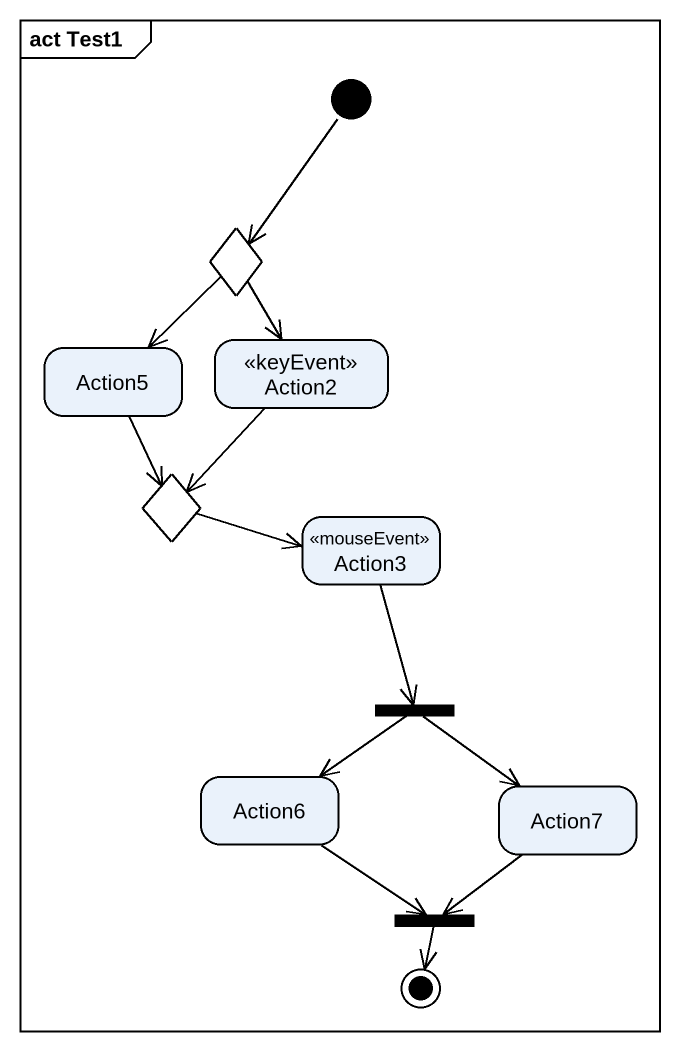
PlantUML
@startuml
mainframe act Test1
hide empty description
state choice1 <<choice>>
state Action5
state Action2 <<keyEvent>>
state choice2 <<choice>>
state Action3 <<mouseEvent>>
state Action6
state fork1 <<fork>>
state Action7
state fork2 <<join>>
[*] --> choice1
choice1 --> Action5
choice1 --> Action2
Action5 --> choice2
Action2 --> choice2
choice2 -right-> Action3
Action3 --> fork1
Action6 --> fork2
fork1 --> Action6
fork1 --> Action7
Action7 --> fork2
fork2 --> [*]
@enduml
